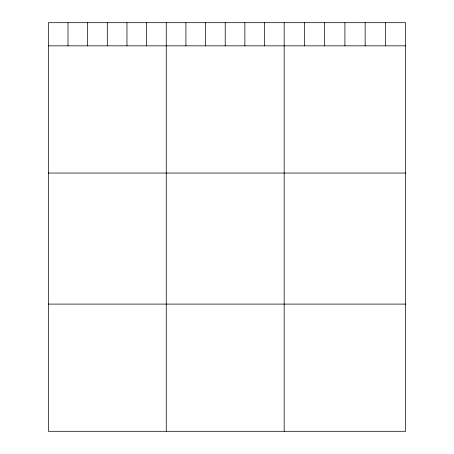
<?xml version="1.0" encoding="UTF-8"?>
<svg xmlns="http://www.w3.org/2000/svg" width="454" height="454" viewBox="0 0 454 454"><rect width="100%" height="100%" fill="white"/><g stroke="black" fill="none" stroke-linecap="round" stroke-linejoin="round"><path stroke-width="0.68" d="M405.649 45.843L405.649 431.3L48.351 431.3L48.351 22.7L405.649 22.7L405.649 45.843L48.351 45.843M48.351 173.042L405.649 173.042M48.351 304.101L405.649 304.101M385.401 22.7L385.401 45.843M365.152 22.7L365.152 45.843M344.909 22.7L344.909 45.843M324.661 22.7L324.661 45.843M304.413 22.7L304.413 45.843M284.164 22.7L284.164 431.3M264.517 22.7L264.517 45.843M244.865 22.7L244.865 45.843M225.212 22.7L225.212 45.843M205.56 22.7L205.56 45.843M185.913 22.7L185.913 45.843M166.26 22.7L166.26 431.3M146.608 22.7L146.608 45.843M126.955 22.7L126.955 45.843M107.309 22.7L107.309 45.843M87.656 22.7L87.656 45.843M68.004 22.7L68.004 45.843"/></g></svg>
